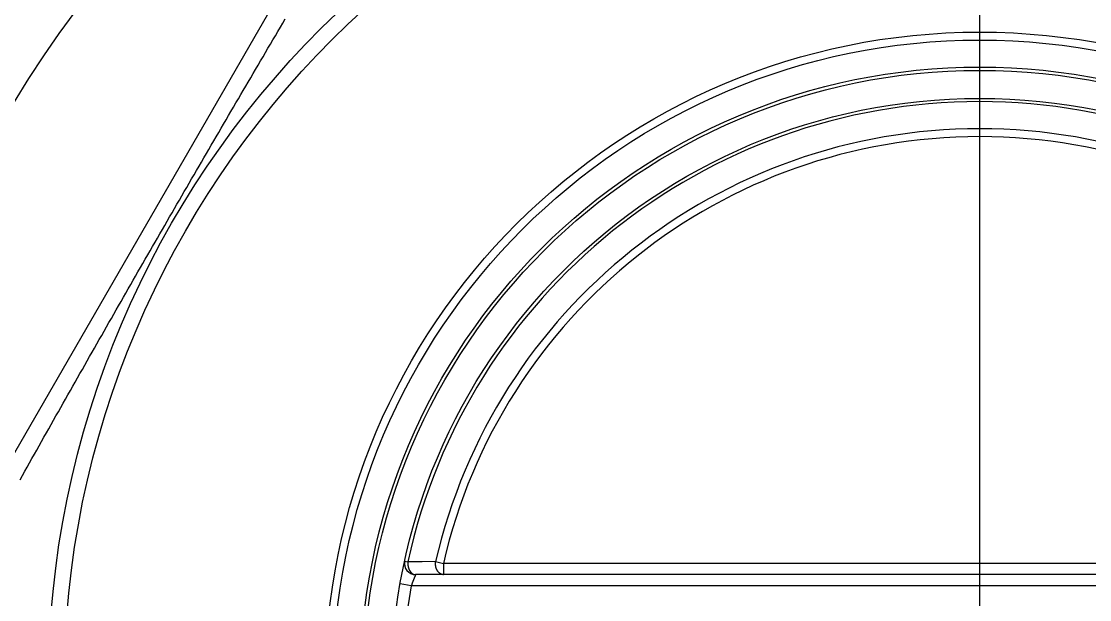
# Model space of a CAD drawing. Header units: millimetres. Extents: x 0 to 5600, y -67 to 2530.
# Drawn here: x 5095.01 to 5104.79, y 931.92 to 937.22 of the extents above; entities that cross this region are included whole.
import ezdxf
from ezdxf.lldxf.tags import DXFTag

# ---------------------------------------------------------------- set-up
doc = ezdxf.new("R2010")
doc.units = ezdxf.units.MM
doc.layers.add('내부선 및 부속', color=4, linetype='Continuous')
doc.layers.add('중심선', color=1, linetype='DASHED')
tags = doc.linetypes.add('DASHDOT', pattern=[70, 31, -13, 13, -13]).pattern_tags.tags
tags[10:11] = [DXFTag(74, 4), DXFTag(75, 0), DXFTag(340, '0'), DXFTag(46, 0.0), DXFTag(50, 0.0), DXFTag(44, 0.0), DXFTag(45, 0.0)]
tags[8:9] = [DXFTag(74, 4), DXFTag(75, 0), DXFTag(340, '0'), DXFTag(46, 0.0), DXFTag(50, 0.0), DXFTag(44, 0.0), DXFTag(45, 0.0)]
tags[6:7] = [DXFTag(74, 4), DXFTag(75, 0), DXFTag(340, '0'), DXFTag(46, 0.0), DXFTag(50, 0.0), DXFTag(44, 0.0), DXFTag(45, 0.0)]
tags[4:5] = [DXFTag(74, 4), DXFTag(75, 0), DXFTag(340, '0'), DXFTag(46, 0.0), DXFTag(50, 0.0), DXFTag(44, 0.0), DXFTag(45, 0.0)]
tags = doc.linetypes.add('DASHED', pattern=[25.72, 12.86, -12.86]).pattern_tags.tags
tags[6:7] = [DXFTag(74, 4), DXFTag(75, 0), DXFTag(340, '0'), DXFTag(46, 0.0), DXFTag(50, 0.0), DXFTag(44, 0.0), DXFTag(45, 0.0)]
tags[4:5] = [DXFTag(74, 4), DXFTag(75, 0), DXFTag(340, '0'), DXFTag(46, 0.0), DXFTag(50, 0.0), DXFTag(44, 0.0), DXFTag(45, 0.0)]

msp = doc.modelspace()

# ---------------------------------------------------------------- linework, layer by layer
at = {"layer": '내부선 및 부속', "linetype": 'Continuous'}
for p, q in [((5094.4069, 932.3355), (5098.0454, 938.6375)), ((5098.5178, 932.2748), (5098.5472, 932.2684)), ((5098.6778, 932.2687), (5098.5472, 932.2684)), ((5098.8013, 932.2691), (5098.6778, 932.2687)), ((5098.8013, 932.2691), (5098.8721, 932.2529)), ((5108.6933, 932.2529), (5098.8721, 932.2529)), ((5098.8721, 932.2529), (5098.8721, 932.1502)), ((5108.9475, 932.1502), (5098.6181, 932.1502)), ((5098.5775, 932.0476), (5098.4764, 932.0655)), ((5108.9877, 932.0476), (5098.5772, 932.0476))]:
    msp.add_line(p, q, dxfattribs=at)
at = {"layer": '내부선 및 부속', "linetype": 'Continuous', "flags": 128}
for points in [[(5094.9958, 933.0199), (5095.0178, 933.0589), (5095.0398, 933.0979), (5095.0618, 933.1359), (5095.0828, 933.1749), (5095.1048, 933.2139), (5095.1268, 933.2529), (5095.1488, 933.2919), (5095.1708, 933.3309), (5095.1928, 933.3699), (5095.2148, 933.4089), (5095.2368, 933.4479), (5095.2588, 933.4869), (5095.2808, 933.5259), (5095.3028, 933.5649), (5095.3248, 933.6039), (5095.3468, 933.6429), (5095.3688, 933.6809), (5095.3908, 933.7199), (5095.4128, 933.7589), (5095.4348, 933.7979), (5095.4568, 933.8369), (5095.4788, 933.8759), (5095.5008, 933.9149), (5095.5228, 933.9539), (5095.5448, 933.9919), (5095.5668, 934.0309), (5095.5888, 934.0699), (5095.6108, 934.1089), (5095.6328, 934.1479), (5095.6548, 934.1869), (5095.6768, 934.2259), (5095.6988, 934.2639), (5095.7218, 934.3029), (5095.7438, 934.3419), (5095.7658, 934.3809), (5095.7878, 934.4199), (5095.8098, 934.4589), (5095.8318, 934.4969), (5095.8538, 934.5359), (5095.8768, 934.5749), (5095.8988, 934.6139), (5095.9208, 934.6529), (5095.9428, 934.6909), (5095.9648, 934.7299), (5095.9868, 934.7689), (5096.0098, 934.8079), (5096.0318, 934.8469), (5096.0538, 934.8849), (5096.0758, 934.9239), (5096.0978, 934.9629), (5096.1208, 935.0019), (5096.1428, 935.0399), (5096.1648, 935.0789), (5096.1868, 935.1179), (5096.2098, 935.1569), (5096.2318, 935.1949), (5096.2538, 935.2339), (5096.2768, 935.2729), (5096.2988, 935.3109), (5096.3208, 935.3499), (5096.3438, 935.3889), (5096.3658, 935.4279), (5096.3878, 935.4659), (5096.4108, 935.5049), (5096.4328, 935.5439), (5096.4548, 935.5819), (5096.4778, 935.6209), (5096.4998, 935.6599), (5096.5228, 935.6979), (5096.5448, 935.7369), (5096.5668, 935.7759), (5096.5898, 935.8139), (5096.6118, 935.8529), (5096.6348, 935.8919), (5096.6568, 935.9299), (5096.6798, 935.9689), (5096.7018, 936.0069), (5096.7248, 936.0459), (5096.7468, 936.0849), (5096.7698, 936.1229), (5096.7918, 936.1619), (5096.8148, 936.2009), (5096.8368, 936.2389), (5096.8598, 936.2779), (5096.8598, 936.2779), (5096.8818, 936.3159), (5096.9048, 936.3549), (5096.9268, 936.3929), (5096.9498, 936.4319), (5096.9718, 936.4709), (5096.9948, 936.5089), (5097.0168, 936.5479), (5097.0398, 936.5859), (5097.0628, 936.6249), (5097.0848, 936.6629), (5097.1078, 936.7019), (5097.1308, 936.7399), (5097.1528, 936.7789), (5097.1758, 936.8179), (5097.1978, 936.8559), (5097.2208, 936.8949), (5097.2438, 936.9329), (5097.2658, 936.9719), (5097.2888, 937.0099), (5097.3118, 937.0489), (5097.3338, 937.0869), (5097.3568, 937.1259), (5097.3798, 937.1639), (5097.4018, 937.2029), (5097.4248, 937.2409)], [(5098.5468, 932.2679), (5098.5468, 932.2679), (5098.5468, 932.2669), (5098.5468, 932.2659), (5098.5468, 932.2659), (5098.5468, 932.2649), (5098.5468, 932.2639), (5098.5468, 932.2639), (5098.5468, 932.2629), (5098.5468, 932.2619), (5098.5468, 932.2619), (5098.5468, 932.2609), (5098.5468, 932.2599), (5098.5468, 932.2589), (5098.5468, 932.2589), (5098.5468, 932.2579), (5098.5468, 932.2569), (5098.5468, 932.2569), (5098.5468, 932.2559), (5098.5468, 932.2549), (5098.5468, 932.2549), (5098.5468, 932.2539), (5098.5468, 932.2529), (5098.5468, 932.2529), (5098.5468, 932.2519), (5098.5468, 932.2509), (5098.5468, 932.2499), (5098.5468, 932.2499), (5098.5468, 932.2489), (5098.5468, 932.2479), (5098.5468, 932.2479), (5098.5468, 932.2469), (5098.5468, 932.2459), (5098.5468, 932.2459), (5098.5468, 932.2449), (5098.5468, 932.2439), (5098.5468, 932.2439), (5098.5468, 932.2429), (5098.5478, 932.2419), (5098.5478, 932.2419), (5098.5478, 932.2409), (5098.5478, 932.2399), (5098.5478, 932.2389), (5098.5478, 932.2389), (5098.5478, 932.2379), (5098.5478, 932.2369), (5098.5478, 932.2369), (5098.5478, 932.2359), (5098.5478, 932.2349), (5098.5478, 932.2349), (5098.5478, 932.2339), (5098.5478, 932.2329), (5098.5478, 932.2329), (5098.5478, 932.2319), (5098.5488, 932.2309), (5098.5488, 932.2309), (5098.5488, 932.2299), (5098.5488, 932.2289), (5098.5488, 932.2279), (5098.5488, 932.2279), (5098.5488, 932.2269), (5098.5488, 932.2259), (5098.5488, 932.2259), (5098.5498, 932.2249), (5098.5498, 932.2239), (5098.5498, 932.2239), (5098.5498, 932.2229), (5098.5498, 932.2219), (5098.5498, 932.2219), (5098.5498, 932.2209), (5098.5498, 932.2199), (5098.5508, 932.2199), (5098.5508, 932.2189), (5098.5508, 932.2179), (5098.5508, 932.2179), (5098.5508, 932.2169), (5098.5508, 932.2159), (5098.5518, 932.2159), (5098.5518, 932.2149), (5098.5518, 932.2139), (5098.5518, 932.2139), (5098.5518, 932.2129), (5098.5518, 932.2119), (5098.5528, 932.2119), (5098.5528, 932.2109), (5098.5528, 932.2099), (5098.5528, 932.2099), (5098.5528, 932.2089), (5098.5538, 932.2079), (5098.5538, 932.2079), (5098.5538, 932.2069), (5098.5538, 932.2059), (5098.5548, 932.2059), (5098.5548, 932.2049), (5098.5548, 932.2039), (5098.5548, 932.2039), (5098.5558, 932.2029), (5098.5558, 932.2019), (5098.5558, 932.2019), (5098.5558, 932.2009), (5098.5568, 932.1999), (5098.5568, 932.1999), (5098.5568, 932.1999), (5098.5568, 932.1989), (5098.5568, 932.1989), (5098.5578, 932.1979), (5098.5578, 932.1969), (5098.5578, 932.1969), (5098.5588, 932.1959), (5098.5588, 932.1949), (5098.5588, 932.1949), (5098.5598, 932.1939), (5098.5598, 932.1929), (5098.5598, 932.1929), (5098.5598, 932.1919), (5098.5608, 932.1919), (5098.5608, 932.1909), (5098.5608, 932.1899), (5098.5618, 932.1899), (5098.5618, 932.1889), (5098.5618, 932.1889), (5098.5628, 932.1879), (5098.5628, 932.1869), (5098.5638, 932.1869), (5098.5638, 932.1859), (5098.5638, 932.1859), (5098.5648, 932.1849), (5098.5648, 932.1839), (5098.5648, 932.1839), (5098.5658, 932.1829), (5098.5658, 932.1829), (5098.5658, 932.1819), (5098.5668, 932.1809), (5098.5668, 932.1809), (5098.5678, 932.1799), (5098.5678, 932.1799), (5098.5678, 932.1789), (5098.5688, 932.1789), (5098.5688, 932.1779), (5098.5698, 932.1779), (5098.5698, 932.1769), (5098.5708, 932.1759), (5098.5708, 932.1759), (5098.5708, 932.1749), (5098.5718, 932.1749), (5098.5718, 932.1739), (5098.5728, 932.1739), (5098.5728, 932.1729), (5098.5738, 932.1729), (5098.5738, 932.1719), (5098.5748, 932.1719), (5098.5748, 932.1709), (5098.5748, 932.1709), (5098.5758, 932.1699), (5098.5758, 932.1699), (5098.5768, 932.1689), (5098.5768, 932.1689), (5098.5778, 932.1679), (5098.5778, 932.1679), (5098.5788, 932.1669), (5098.5788, 932.1669), (5098.5788, 932.1669)], [(5098.8718, 932.1499), (5098.8708, 932.1499), (5098.8698, 932.1499), (5098.8688, 932.1499), (5098.8688, 932.1499), (5098.8678, 932.1509), (5098.8668, 932.1509), (5098.8658, 932.1509), (5098.8648, 932.1509), (5098.8638, 932.1509), (5098.8628, 932.1509), (5098.8618, 932.1509), (5098.8608, 932.1519), (5098.8598, 932.1519), (5098.8588, 932.1519), (5098.8578, 932.1519), (5098.8578, 932.1529), (5098.8568, 932.1529), (5098.8558, 932.1529), (5098.8548, 932.1539), (5098.8538, 932.1539), (5098.8528, 932.1539), (5098.8518, 932.1549), (5098.8508, 932.1549), (5098.8498, 932.1559), (5098.8498, 932.1559), (5098.8488, 932.1569), (5098.8478, 932.1569), (5098.8468, 932.1569), (5098.8458, 932.1579), (5098.8448, 932.1579), (5098.8448, 932.1589), (5098.8438, 932.1599), (5098.8428, 932.1599), (5098.8418, 932.1609), (5098.8408, 932.1609), (5098.8398, 932.1619), (5098.8398, 932.1619), (5098.8388, 932.1629), (5098.8378, 932.1639), (5098.8368, 932.1639), (5098.8368, 932.1649), (5098.8358, 932.1649), (5098.8348, 932.1659), (5098.8338, 932.1669), (5098.8338, 932.1669), (5098.8328, 932.1679), (5098.8318, 932.1689), (5098.8308, 932.1699), (5098.8308, 932.1699), (5098.8298, 932.1709), (5098.8288, 932.1719), (5098.8288, 932.1719), (5098.8278, 932.1729), (5098.8268, 932.1739), (5098.8258, 932.1749), (5098.8258, 932.1749), (5098.8248, 932.1759), (5098.8248, 932.1769), (5098.8238, 932.1779), (5098.8228, 932.1789), (5098.8228, 932.1789), (5098.8218, 932.1799), (5098.8208, 932.1809), (5098.8208, 932.1819), (5098.8198, 932.1829), (5098.8198, 932.1829), (5098.8188, 932.1839), (5098.8188, 932.1849), (5098.8178, 932.1859), (5098.8168, 932.1869), (5098.8168, 932.1879), (5098.8158, 932.1889), (5098.8158, 932.1889), (5098.8148, 932.1899), (5098.8148, 932.1909), (5098.8138, 932.1919), (5098.8138, 932.1929), (5098.8128, 932.1939), (5098.8128, 932.1949), (5098.8128, 932.1949), (5098.8118, 932.1959), (5098.8118, 932.1969), (5098.8108, 932.1979), (5098.8108, 932.1989), (5098.8098, 932.1999), (5098.8098, 932.2009), (5098.8098, 932.2019), (5098.8088, 932.2029), (5098.8088, 932.2029), (5098.8088, 932.2039), (5098.8078, 932.2049), (5098.8078, 932.2059), (5098.8078, 932.2069), (5098.8068, 932.2079), (5098.8068, 932.2089), (5098.8068, 932.2099), (5098.8058, 932.2109), (5098.8058, 932.2119), (5098.8058, 932.2119), (5098.8048, 932.2129), (5098.8048, 932.2129), (5098.8048, 932.2139), (5098.8048, 932.2149), (5098.8048, 932.2159), (5098.8038, 932.2169), (5098.8038, 932.2179), (5098.8038, 932.2189), (5098.8038, 932.2199), (5098.8038, 932.2209), (5098.8028, 932.2219), (5098.8028, 932.2229), (5098.8028, 932.2239), (5098.8028, 932.2249), (5098.8028, 932.2259), (5098.8018, 932.2259), (5098.8018, 932.2269), (5098.8018, 932.2279), (5098.8018, 932.2289), (5098.8018, 932.2299), (5098.8018, 932.2309), (5098.8018, 932.2319), (5098.8008, 932.2329), (5098.8008, 932.2339), (5098.8008, 932.2349), (5098.8008, 932.2359), (5098.8008, 932.2369), (5098.8008, 932.2379), (5098.8008, 932.2389), (5098.8008, 932.2399), (5098.8008, 932.2409), (5098.8008, 932.2419), (5098.8008, 932.2429), (5098.8008, 932.2439), (5098.8008, 932.2449), (5098.8008, 932.2449), (5098.8008, 932.2459), (5098.7998, 932.2469), (5098.7998, 932.2479), (5098.7998, 932.2489), (5098.7998, 932.2499), (5098.7998, 932.2509), (5098.7998, 932.2519), (5098.7998, 932.2529), (5098.8008, 932.2539), (5098.8008, 932.2549), (5098.8008, 932.2559), (5098.8008, 932.2569), (5098.8008, 932.2579), (5098.8008, 932.2589), (5098.8008, 932.2599), (5098.8008, 932.2609), (5098.8008, 932.2619), (5098.8008, 932.2629), (5098.8008, 932.2639), (5098.8008, 932.2639), (5098.8008, 932.2649), (5098.8008, 932.2659), (5098.8008, 932.2669), (5098.8008, 932.2679), (5098.8018, 932.2689), (5098.8018, 932.2689)], [(5098.6178, 932.1499), (5098.6188, 932.1499), (5098.6178, 932.1499), (5098.6178, 932.1499), (5098.6178, 932.1489), (5098.6178, 932.1489), (5098.6168, 932.1479), (5098.6168, 932.1479), (5098.6168, 932.1469), (5098.6168, 932.1469), (5098.6158, 932.1459), (5098.6158, 932.1459), (5098.6158, 932.1449), (5098.6158, 932.1449), (5098.6158, 932.1449), (5098.6148, 932.1439), (5098.6148, 932.1439), (5098.6148, 932.1439), (5098.6148, 932.1429), (5098.6148, 932.1429), (5098.6148, 932.1429), (5098.6148, 932.1429), (5098.6148, 932.1419), (5098.6148, 932.1419), (5098.6148, 932.1419), (5098.6148, 932.1419), (5098.6138, 932.1409), (5098.6138, 932.1409), (5098.6138, 932.1409), (5098.6138, 932.1399), (5098.6138, 932.1399), (5098.6138, 932.1399), (5098.6138, 932.1389), (5098.6138, 932.1389), (5098.6128, 932.1389), (5098.6128, 932.1379), (5098.6128, 932.1379), (5098.6128, 932.1379), (5098.6128, 932.1369), (5098.6128, 932.1369), (5098.6118, 932.1359), (5098.6118, 932.1359), (5098.6118, 932.1359), (5098.6118, 932.1349), (5098.6118, 932.1349), (5098.6118, 932.1349), (5098.6108, 932.1339), (5098.6108, 932.1339), (5098.6108, 932.1329), (5098.6108, 932.1329), (5098.6108, 932.1329), (5098.6108, 932.1319), (5098.6098, 932.1319), (5098.6098, 932.1309), (5098.6098, 932.1309), (5098.6098, 932.1309), (5098.6098, 932.1299), (5098.6098, 932.1299), (5098.6088, 932.1299), (5098.6088, 932.1289), (5098.6088, 932.1289), (5098.6088, 932.1289), (5098.6088, 932.1279), (5098.6088, 932.1279), (5098.6078, 932.1269), (5098.6078, 932.1269), (5098.6078, 932.1269), (5098.6078, 932.1259), (5098.6078, 932.1259), (5098.6078, 932.1259), (5098.6078, 932.1249), (5098.6068, 932.1249), (5098.6068, 932.1249), (5098.6068, 932.1239), (5098.6068, 932.1239), (5098.6068, 932.1239), (5098.6068, 932.1229), (5098.6068, 932.1229), (5098.6058, 932.1229), (5098.6058, 932.1219), (5098.6058, 932.1219), (5098.6058, 932.1219), (5098.6058, 932.1209), (5098.6058, 932.1209), (5098.6058, 932.1199), (5098.6048, 932.1199), (5098.6048, 932.1199), (5098.6048, 932.1189), (5098.6048, 932.1189), (5098.6048, 932.1189), (5098.6048, 932.1179), (5098.6048, 932.1179), (5098.6048, 932.1179), (5098.6038, 932.1169), (5098.6038, 932.1169), (5098.6038, 932.1169), (5098.6038, 932.1159), (5098.6038, 932.1159), (5098.6038, 932.1159), (5098.6038, 932.1149), (5098.6028, 932.1149), (5098.6028, 932.1149), (5098.6028, 932.1149), (5098.6028, 932.1139), (5098.6028, 932.1139), (5098.6028, 932.1129), (5098.6028, 932.1129), (5098.6028, 932.1129), (5098.6018, 932.1119), (5098.6018, 932.1119), (5098.6018, 932.1119), (5098.6018, 932.1109), (5098.6018, 932.1109), (5098.6018, 932.1109), (5098.6018, 932.1099), (5098.6008, 932.1099), (5098.6008, 932.1099), (5098.6008, 932.1089), (5098.6008, 932.1089), (5098.6008, 932.1089), (5098.6008, 932.1079), (5098.6008, 932.1079), (5098.5998, 932.1069), (5098.5998, 932.1069), (5098.5998, 932.1069), (5098.5998, 932.1059), (5098.5998, 932.1059), (5098.5998, 932.1059), (5098.5998, 932.1049), (5098.5988, 932.1049), (5098.5988, 932.1049), (5098.5988, 932.1039), (5098.5988, 932.1039), (5098.5988, 932.1039), (5098.5988, 932.1029), (5098.5988, 932.1029), (5098.5978, 932.1019), (5098.5978, 932.1019), (5098.5978, 932.1019), (5098.5978, 932.1009), (5098.5978, 932.1009), (5098.5978, 932.1009), (5098.5978, 932.0999), (5098.5968, 932.0999), (5098.5968, 932.0999), (5098.5968, 932.0989), (5098.5968, 932.0989), (5098.5968, 932.0979), (5098.5968, 932.0979), (5098.5968, 932.0979), (5098.5958, 932.0969), (5098.5958, 932.0969), (5098.5958, 932.0969), (5098.5958, 932.0959), (5098.5958, 932.0959), (5098.5958, 932.0959), (5098.5958, 932.0949), (5098.5948, 932.0949), (5098.5948, 932.0949), (5098.5948, 932.0939), (5098.5948, 932.0939), (5098.5948, 932.0929), (5098.5948, 932.0929), (5098.5948, 932.0929), (5098.5938, 932.0919), (5098.5938, 932.0919), (5098.5938, 932.0919), (5098.5938, 932.0909), (5098.5938, 932.0909), (5098.5938, 932.0909), (5098.5938, 932.0899), (5098.5928, 932.0899), (5098.5928, 932.0889), (5098.5928, 932.0889), (5098.5928, 932.0889), (5098.5928, 932.0879), (5098.5928, 932.0879), (5098.5928, 932.0879), (5098.5918, 932.0869), (5098.5918, 932.0869), (5098.5918, 932.0869), (5098.5918, 932.0859), (5098.5918, 932.0859), (5098.5918, 932.0849), (5098.5918, 932.0849), (5098.5908, 932.0849), (5098.5908, 932.0839), (5098.5908, 932.0839), (5098.5908, 932.0839), (5098.5908, 932.0829), (5098.5908, 932.0829), (5098.5908, 932.0829), (5098.5898, 932.0819), (5098.5898, 932.0819), (5098.5898, 932.0819), (5098.5898, 932.0809), (5098.5898, 932.0809), (5098.5898, 932.0799), (5098.5898, 932.0799), (5098.5888, 932.0799), (5098.5888, 932.0789), (5098.5888, 932.0789), (5098.5888, 932.0789), (5098.5888, 932.0789), (5098.5888, 932.0779), (5098.5888, 932.0779), (5098.5888, 932.0779), (5098.5878, 932.0769), (5098.5878, 932.0769), (5098.5878, 932.0759), (5098.5878, 932.0759), (5098.5878, 932.0759), (5098.5878, 932.0749), (5098.5878, 932.0749), (5098.5878, 932.0749), (5098.5868, 932.0739), (5098.5868, 932.0739), (5098.5868, 932.0739), (5098.5868, 932.0729), (5098.5868, 932.0729), (5098.5868, 932.0729), (5098.5868, 932.0719), (5098.5858, 932.0719), (5098.5858, 932.0709), (5098.5858, 932.0709), (5098.5858, 932.0709), (5098.5858, 932.0699), (5098.5858, 932.0699), (5098.5858, 932.0699), (5098.5858, 932.0689), (5098.5848, 932.0689), (5098.5848, 932.0689), (5098.5848, 932.0679), (5098.5848, 932.0679), (5098.5848, 932.0669), (5098.5848, 932.0669), (5098.5848, 932.0669), (5098.5838, 932.0659), (5098.5838, 932.0659), (5098.5838, 932.0659), (5098.5838, 932.0649), (5098.5838, 932.0649), (5098.5838, 932.0649), (5098.5838, 932.0639), (5098.5838, 932.0639), (5098.5828, 932.0639), (5098.5828, 932.0629), (5098.5828, 932.0629), (5098.5828, 932.0619), (5098.5828, 932.0619), (5098.5828, 932.0619), (5098.5828, 932.0609), (5098.5818, 932.0609), (5098.5818, 932.0609), (5098.5818, 932.0599), (5098.5818, 932.0599), (5098.5818, 932.0599), (5098.5818, 932.0589), (5098.5818, 932.0589), (5098.5818, 932.0579), (5098.5808, 932.0579), (5098.5808, 932.0579), (5098.5808, 932.0569), (5098.5808, 932.0569), (5098.5808, 932.0569), (5098.5808, 932.0559), (5098.5808, 932.0559), (5098.5808, 932.0559), (5098.5798, 932.0549), (5098.5798, 932.0549), (5098.5798, 932.0539), (5098.5798, 932.0539), (5098.5798, 932.0539), (5098.5798, 932.0529), (5098.5798, 932.0529), (5098.5788, 932.0529), (5098.5788, 932.0519), (5098.5788, 932.0519), (5098.5788, 932.0519), (5098.5788, 932.0509), (5098.5788, 932.0509), (5098.5788, 932.0509), (5098.5788, 932.0499), (5098.5778, 932.0499), (5098.5778, 932.0489), (5098.5778, 932.0489), (5098.5778, 932.0489), (5098.5778, 932.0479), (5098.5778, 932.0479), (5098.5778, 932.0479), (5098.5778, 932.0479)], [(5098.5788, 932.1669), (5098.5798, 932.1659), (5098.5798, 932.1659), (5098.5798, 932.1659), (5098.5798, 932.1659), (5098.5808, 932.1659), (5098.5808, 932.1649), (5098.5808, 932.1649), (5098.5808, 932.1649), (5098.5818, 932.1649), (5098.5818, 932.1639), (5098.5818, 932.1639), (5098.5818, 932.1639), (5098.5828, 932.1639), (5098.5828, 932.1639), (5098.5828, 932.1629), (5098.5828, 932.1629), (5098.5838, 932.1629), (5098.5838, 932.1629), (5098.5838, 932.1629), (5098.5838, 932.1619), (5098.5848, 932.1619), (5098.5848, 932.1619), (5098.5848, 932.1619), (5098.5858, 932.1619), (5098.5858, 932.1609), (5098.5858, 932.1609), (5098.5858, 932.1609), (5098.5868, 932.1609), (5098.5868, 932.1609), (5098.5868, 932.1599), (5098.5878, 932.1599), (5098.5878, 932.1599), (5098.5878, 932.1599), (5098.5878, 932.1599), (5098.5888, 932.1589), (5098.5888, 932.1589), (5098.5888, 932.1589), (5098.5898, 932.1589), (5098.5898, 932.1589), (5098.5898, 932.1589), (5098.5898, 932.1579), (5098.5908, 932.1579), (5098.5908, 932.1579), (5098.5908, 932.1579), (5098.5918, 932.1579), (5098.5918, 932.1569), (5098.5918, 932.1569), (5098.5928, 932.1569), (5098.5928, 932.1569), (5098.5928, 932.1569), (5098.5928, 932.1569), (5098.5938, 932.1569), (5098.5938, 932.1559), (5098.5938, 932.1559), (5098.5948, 932.1559), (5098.5948, 932.1559), (5098.5948, 932.1559), (5098.5958, 932.1559), (5098.5958, 932.1549), (5098.5958, 932.1549), (5098.5968, 932.1549), (5098.5968, 932.1549), (5098.5968, 932.1549), (5098.5978, 932.1549), (5098.5978, 932.1549), (5098.5978, 932.1539), (5098.5978, 932.1539), (5098.5988, 932.1539), (5098.5988, 932.1539), (5098.5988, 932.1539), (5098.5998, 932.1539), (5098.5998, 932.1539), (5098.5998, 932.1539), (5098.6008, 932.1529), (5098.6008, 932.1529), (5098.6008, 932.1529), (5098.6018, 932.1529), (5098.6018, 932.1529), (5098.6018, 932.1529), (5098.6028, 932.1529), (5098.6028, 932.1529), (5098.6028, 932.1529), (5098.6038, 932.1529), (5098.6038, 932.1519), (5098.6038, 932.1519), (5098.6048, 932.1519), (5098.6048, 932.1519), (5098.6048, 932.1519), (5098.6058, 932.1519), (5098.6058, 932.1519), (5098.6058, 932.1519), (5098.6068, 932.1519), (5098.6068, 932.1519), (5098.6068, 932.1519), (5098.6078, 932.1509), (5098.6078, 932.1509), (5098.6078, 932.1509), (5098.6088, 932.1509), (5098.6088, 932.1509), (5098.6088, 932.1509), (5098.6088, 932.1509), (5098.6098, 932.1509), (5098.6098, 932.1509), (5098.6098, 932.1509), (5098.6108, 932.1509), (5098.6108, 932.1509), (5098.6108, 932.1509), (5098.6118, 932.1509), (5098.6118, 932.1509), (5098.6118, 932.1509), (5098.6128, 932.1509), (5098.6128, 932.1509), (5098.6128, 932.1509), (5098.6138, 932.1499), (5098.6138, 932.1499), (5098.6138, 932.1499), (5098.6148, 932.1499), (5098.6148, 932.1499), (5098.6148, 932.1499), (5098.6158, 932.1499), (5098.6158, 932.1499), (5098.6158, 932.1499), (5098.6168, 932.1499), (5098.6168, 932.1499), (5098.6168, 932.1499), (5098.6178, 932.1499), (5098.6178, 932.1499), (5098.6178, 932.1499), (5098.6178, 932.1499)]]:
    msp.add_lwpolyline(points, dxfattribs=at)
at = {"layer": '내부선 및 부속', "linetype": 'Continuous'}
for radius in [21.0442, 18.6998, 10.3351, 8.5292, 8.384, 5.9965, 5.9239, 5.6761, 5.646, 5.3894]:
    msp.add_circle((5103.7828, 931.1237), radius, dxfattribs=at)
for centre, radius, start, end in [((5103.7828, 931.1237), 33.3628, 38.03057, 321.96943), ((5103.7828, 931.1237), 25.1775, 57.6319, 302.36819), ((5103.7828, 931.1237), 21.121, 9.88977, 350.11023), ((5103.7828, 931.1237), 5.3593, 12.33302, 167.66704), ((5103.7828, 931.1237), 5.1115, 12.94974, 167.05039), ((5103.7828, 931.1237), 5.0389, 12.95053, 167.05005), ((5098.6181, 932.2529), 0.1027, 167.66679, 270.00008), ((5103.7828, 931.1237), 5.2867, 169.93593, 190.06532)]:
    msp.add_arc(centre, radius, start, end, dxfattribs=at)
at = {"layer": '중심선', "linetype": 'DASHDOT'}
msp.add_line((5103.7828, 877.7608), (5103.7828, 984.4865), dxfattribs=at)

doc.saveas('drawing.dxf')
